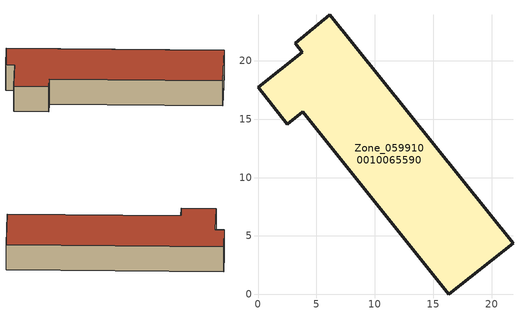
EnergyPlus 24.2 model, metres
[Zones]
Zone_0599100010065590
 floor ground (C_G): 3.83,15.63 2.49,14.58 0,17.75 3.8,20.75 3.17,21.53 6.16,23.96 21.84,4.38 16.35,0 z0
 wall outside (C_F): 21.84,4.38 6.16,23.96 3.17,21.53 3.8,20.75 0,17.75 2.49,14.58 3.83,15.63 16.35,0 21.84,4.38 z0:3.35
 roof outside (C_R): 3.8,20.75 0,17.75 2.49,14.58 3.83,15.63 16.35,0 21.84,4.38 6.16,23.96 3.17,21.53 z3.35
[BUILDING]
Pand.0599100010065590: North Axis=0; Terrain=City; Loads Convergence Tolerance Value=0.04; Temperature Convergence Tolerance Value=0.4; Solar Distribution=FullExterior; Maximum Number of Warmup Days=25; Minimum Number of Warmup Days=1
[Site:Location]
Rotterdam.The.Hague.AP_ZH_NLD Design_Conditions: Latitude=51.96; Longitude=4.45; Time Zone=1; Elevation=-4.5
[SITE:GROUNDTEMPERATURE:BUILDINGSURFACE]
18, 18, 18, 18, 18, 18, 18, 18, 18, 18, 18, 18
[MATERIAL] Thermal Absorptance=0.9; Solar Absorptance=0.7; Visible Absorptance=0.7
Name | Roughness | Thickness | Conductivity | Density | Specific Heat
G.TC.1946-1964 | MediumSmooth | 0.15 | 1 | 540 | 1210
F.TC.1946-1964 | Rough | 0.3 | 0.857143 | 1920 | 840
R.TC.1946-1964 | MediumRough | 0.2 | 0.235294 | 1500 | 1000
[CONSTRUCTION]
C_G: G.TC.1946-1964
C_F: F.TC.1946-1964
C_R: R.TC.1946-1964
[ZONE]
Zone_0599100010065590: Type=1; Multiplier=1; Ceiling Height=Autocalculate; Volume=Autocalculate; Floor Area=autocalculate; Part of Total Floor Area=Yes
[ZONEINFILTRATION:DESIGNFLOWRATE]
Infil_Zone_0599100010065590: Zone or ZoneList or Space or SpaceList=Zone_0599100010065590; Schedule=AlwaysOn; Design Flow Rate Calculation Method=Flow/Area; Flow Rate per Floor Area=0.003; Constant Term Coefficient=1; Temperature Term Coefficient=0; Velocity Term Coefficient=0; Velocity Squared Term Coefficient=0
[HVACTEMPLATE:ZONE:IDEALLOADSAIRSYSTEM]
Zone_0599100010065590: Maximum Heating Supply Air Temperature=50; Minimum Cooling Supply Air Temperature=13; Maximum Heating Supply Air Humidity Ratio=0.0156; Minimum Cooling Supply Air Humidity Ratio=0.0077; Heating Limit=NoLimit; Cooling Limit=NoLimit; Dehumidification Control Type=ConstantSensibleHeatRatio; Cooling Sensible Heat Ratio=0.7; Dehumidification Setpoint=60; Humidification Control Type=None; Humidification Setpoint=30; Outdoor Air Method=None; Outdoor Air Flow Rate per Person=0.00944; Outdoor Air Flow Rate per Zone Floor Area=0; Outdoor Air Flow Rate per Zone=0; Demand Controlled Ventilation Type=None; Outdoor Air Economizer Type=NoEconomizer; Heat Recovery Type=None; Sensible Heat Recovery Effectiveness=0.7; Latent Heat Recovery Effectiveness=0.65
[ZONECONTROL:THERMOSTAT]
ThermostatControl_Zone_0599100010065590: Zone or ZoneList=Zone_0599100010065590; Control Type Schedule=DualSetpointControlType; Control 1=Thermostat_Zone_0599100010065590; Temperature Difference Between Cutout And Setpoint=0
[THERMOSTATSETPOINT:DUALSETPOINT]
Thermostat_Zone_0599100010065590: Heating Setpoint Temperature Schedule=HeatingSetpoint_Zone_0599100010065590; Cooling Setpoint Temperature Schedule=CoolingSetpoint_Zone_0599100010065590
[SCHEDULE:COMPACT]
HeatingSetpoint_Zone_0599100010065590: Through: 12/31, For: AllDays, Until: 24:00, 21
CoolingSetpoint_Zone_0599100010065590: Through: 12/31, For: AllDays, Until: 24:00, 24
DualSetpointControlType: Through: 12/31, For: AllDays, Until: 24:00, 4
AlwaysOn: Through: 12/31, For: AllDays, Until: 24:00, 1
